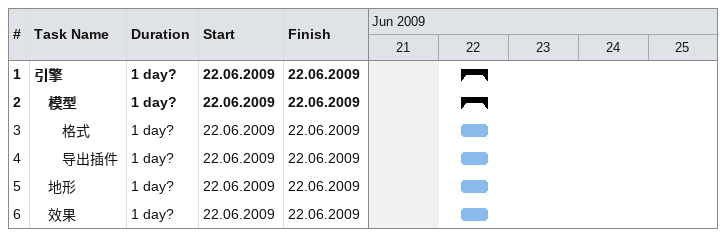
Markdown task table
| ID | Level | Task | Duration | Start | Finish |
|---|---|---|---|---|---|
| 1 | 1 | **引擎** | 1d? | 2009-06-22 | 2009-06-22 |
| 2 | 2 | **模型** | 1d? | 2009-06-22 | 2009-06-22 |
| 3 | 3 | 格式 | 1d? | 2009-06-22 | 2009-06-22 |
| 4 | 3 | 导出插件 | 1d? | 2009-06-22 | 2009-06-22 |
| 5 | 2 | 地形 | 1d? | 2009-06-22 | 2009-06-22 |
| 6 | 2 | 效果 | 1d? | 2009-06-22 | 2009-06-22 |
